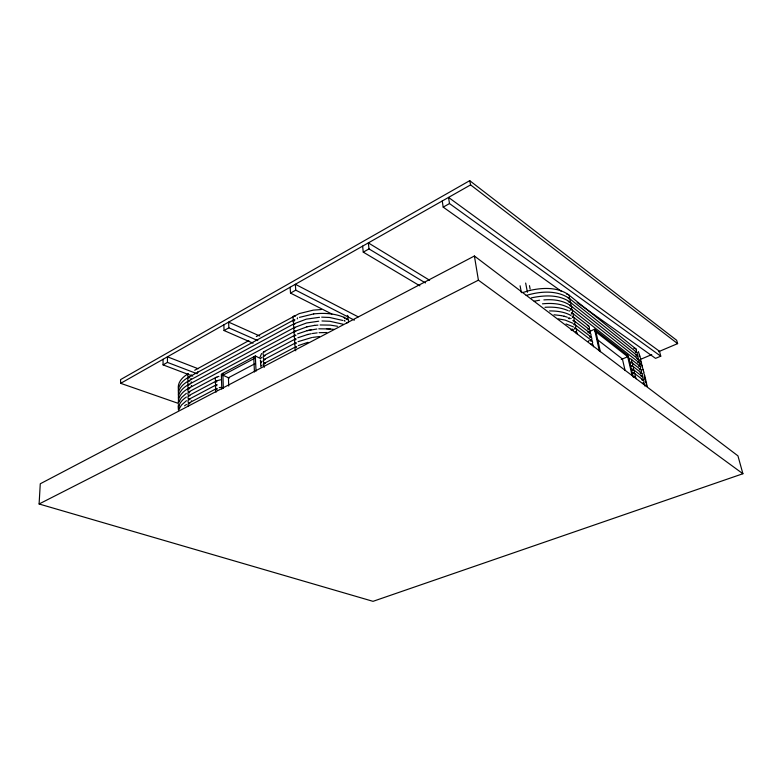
<?xml version="1.0" encoding="UTF-8"?>
<svg xmlns="http://www.w3.org/2000/svg" width="782" height="782" viewBox="0 0 782 782"><rect width="100%" height="100%" fill="white"/><g stroke="black" fill="none" stroke-linecap="round" stroke-linejoin="round"><path stroke-width="1.17" d="M39.1 503.989L40.273 483.775L474.4 256.007L737.944 455.857L742.9 473.736L373.024 601.338L39.1 503.989L478.408 280.171L742.9 473.736M644.759 379.114L644.876 375.947L643.762 373.102M645.6 382.584L645.717 379.436L644.192 375.761M646.44 386.073L646.558 382.926L645.033 379.26M178.325 402.769C177.934 396.249 183.203 391.215 188.501 388.351L294.482 331.451L307.189 326.749M260.035 357.198L261.579 353.513M260.386 360.023L260.65 362.946M178.384 410.071C177.915 404.499 181.991 399.846 186.39 397.021M178.746 406.523L178.941 405.594M178.374 408.302L178.345 404.636M178.912 401.928L181.414 397.676L186.351 393.326M178.97 409.279L181.483 405.047L186.439 400.726M261.55 365.771L262.156 364.979M261.96 361.137L260.582 363.835L260.846 366.768M261.168 358.097L261.765 357.315M184.542 405.819L186.478 404.45M188.306 373.747C182.812 376.738 177.143 382.427 178.423 389.25M658.493 351.734L677.613 343.63L676.665 340.287L469.718 180.662L120.545 379.622L120.682 383.327L178.237 403.365M120.682 383.327L470.598 184.904L677.613 343.63M163.057 359.3L163.057 364.871L167.456 362.398L197.084 373.737M223.867 324.823L224.043 330.532L228.833 327.834L257.796 340.6M290.132 287.248L290.523 293.094L295.743 290.151L354.344 320.161M362.613 246.144L363.259 252.136L368.996 248.911L425.437 282.947M442.25 200.984L443.189 207.122L449.503 203.574L660.761 356.181L655.56 358.371L577.165 302.536M194.679 370.267L248.842 340.629M256.281 336.563L299.213 313.592L313.328 310.122L321.167 309.555M293.709 320.014L188.354 377.383C182.861 380.355 177.172 386.025 178.452 392.838M260.504 358.547L255.333 355.966L221.345 374.138L221.795 389.133M188.55 392.036L215.822 377.462M263.554 351.959L294.746 335.292M221.404 376.015L255.421 357.873M188.599 395.731L215.92 381.205M263.749 355.771L295 339.153M255.03 363.679L228.442 377.755L228.715 386.073M188.648 399.446L216.028 384.959M263.945 359.603L295.264 343.034M188.697 403.17L216.125 388.732M264.14 363.444L295.528 346.915M587.888 332.262L594.525 329.261L628.21 355.683L633.264 377.149M621.25 359.485L627.692 356.729M640.507 359.368L651.748 354.598M297.541 333.924L307.14 330.669L316.847 329.017M297.815 337.785L307.756 334.461M298.079 341.666L311.744 337.55M298.353 345.556L308 342.32M529.834 290.435C542.483 287.639 557.048 286.857 568.182 294.491M299.477 317.375L313.738 313.905M318.704 321.207L306.564 322.976L294.228 327.619L188.452 384.685C182.48 387.686 176.097 394.685 179.098 401.811M217.064 376.914L218.911 376.367M217.171 380.658L220.504 379.827M522.953 292.497L529.903 290.415M526.149 295.469C539.951 291.324 556.442 289.848 568.964 298.177M311.216 333.719L307.424 334.54M311.148 329.799L307.14 330.669M314.52 325.38L317.922 325.117M306.847 326.817L314.628 325.361M531.33 297.864C543.969 295.225 558.583 294.247 569.746 301.872M534.214 301.217L539.6 300.22M219.224 387.618L220.72 387.354M312.389 333.513L317.16 332.878M312.692 337.394L319.388 336.563M320.112 324.96L330.209 325.107L337.521 326.27M313.621 313.914C325.117 312.653 337.325 313.484 347.648 319.115M543.881 299.907C553.011 299.164 562.854 300.229 570.528 305.586M319.496 317.306L306.28 319.154L293.964 323.807L188.403 381.02C182.91 383.982 177.201 389.641 178.482 396.445M542.483 303.827C552.307 302.839 562.991 303.543 571.319 309.31M319.076 332.682L326.768 332.536M544.995 307.297C552.766 306.798 560.831 307.394 568.025 310.591M318.773 328.821L330.2 328.929M321.676 317.15L329.545 317.463L342.868 320.464M549.541 310.923C556.882 310.904 564.526 311.822 571.007 315.508M321.988 320.962L329.877 321.275L343.22 324.256M326.446 328.684L334.285 329.427M553.998 314.775L561.261 315.605M558.328 318.861L565.23 320.112L573.03 323.318M564.057 316.221L567.146 317.14M560.909 315.527L564.438 316.309M566.021 323.934L573.402 326.876M163.057 364.871L192.734 376.122M198.139 368.733L167.446 356.817L167.456 362.398M224.043 330.532L253.075 343.19M259.761 336.006L228.637 322.116L228.833 327.834M222.929 375.194L229.214 378.117M290.523 293.094L331.881 314.032M358.156 316.837L295.342 284.286L295.743 290.151M363.259 252.136L419.924 285.87M429.611 280.249L368.332 242.899L368.996 248.911M443.189 207.122L561.281 291.227M575.757 328.42L591.866 340.727M633.987 373.014L642.775 379.729M633.146 369.446L642.706 376.807M574.956 324.618L591.045 336.993M574.154 320.835L590.234 333.269M632.306 365.898L641.866 373.288M597.282 339.574L622.413 358.987L625.101 370.56M573.353 317.062L589.423 329.564M632.247 362.956L641.015 369.788M594.936 331.099L628.63 357.452M572.551 313.308L588.611 325.869M631.406 359.437L640.184 366.299M572.111 309.916L639.344 362.819L641.68 365.321M571.319 306.182L638.513 359.349L640.839 361.87M570.537 302.468L637.682 355.898M569.755 298.773L636.861 352.457M568.973 295.088L636.03 349.026M638.366 351.577L639.911 356.24M639.187 354.999L640.722 358.733M646.294 383.63L647.408 386.425M642.081 366.152L643.224 369.964M642.921 369.622L644.036 372.486M640.419 359.251L641.563 363.073M641.25 362.701L642.393 366.514M660.761 356.181L659.529 351.304L448.536 197.416L449.503 203.574M627.281 354.95L632.061 375.282M178.355 406.415L178.97 409.094M595.552 330.072L600.361 351.744M594.525 329.261L599.335 350.962M469.718 180.662L470.598 184.904M529.482 285.665L530.118 288.969M525.66 283.045L527.42 292.282M520.098 285.792L521.389 292.693M474.4 256.007L478.408 280.171M255.333 355.966L256.046 371.176M253.739 356.827L254.443 372.027M222.87 373.317L223.329 388.331M197.719 371.802A2.952 1.769 -64.8 0 1 197.611 372.946M344.608 318.577A3.148 1.584 62.2 0 1 344.109 317.15M297.434 317.863A3.157 2.023 -61.4 0 1 297.287 318.89M292.869 320.737A3.157 2.023 -61.4 0 1 292.781 320.209M295.244 316.143A3.157 2.023 -61.4 0 0 294.922 316.299A3.177 1.72 61 0 0 292.947 317.277A3.177 1.72 61 0 0 294.472 320.972M570.547 309.154A3.177 2.454 -50.5 0 1 572.532 310.923A3.177 2.454 -50.5 0 1 571.3 314.022M637.848 362.066A2.874 2.366 -47.6 0 1 639.744 363.64A2.874 2.366 -47.6 0 1 638.874 366.387M189.312 392.906A2.981 1.916 60 0 1 187.885 389.534A2.981 1.916 60 0 1 189.87 388.214M295.107 335.791A3.196 1.75 61.4 0 1 293.993 332.399A3.196 1.75 61.4 0 1 295.762 331.402M569.765 305.43A3.177 2.444 -50.4 0 1 571.72 307.052A3.177 2.444 -50.4 0 1 570.743 310.063M569.795 310.816A3.177 2.444 -50.4 0 1 569.052 311.119M637.017 358.606A2.874 2.356 -47.5 0 1 638.904 360.17A2.874 2.356 -47.5 0 1 638.044 362.907M189.058 389.025A2.981 1.906 59.9 0 1 187.856 385.731A2.981 1.906 59.9 0 1 189.821 384.548M191.424 385.819A2.981 1.906 59.9 0 1 191.6 386.073M294.853 331.949A3.196 1.74 61.3 0 1 293.739 328.557A3.196 1.74 61.3 0 1 295.498 327.58M568.172 301.832A3.167 2.434 -50.3 0 1 570.772 302.849A3.167 2.434 -50.3 0 1 570.166 306.094M635.932 355.155A2.874 2.356 -47.5 0 1 638.004 356.475A2.874 2.356 -47.5 0 1 637.408 359.221M191.6 386.034A2.972 1.896 59.7 0 1 191.248 386.21M188.814 385.135A2.972 1.896 59.7 0 1 187.836 381.958A2.972 1.896 59.7 0 1 189.762 380.893M191.189 381.929A2.972 1.896 59.7 0 1 191.541 382.418M294.589 328.117A3.187 1.73 61.2 0 1 293.485 324.745A3.187 1.73 61.2 0 1 295.244 323.777M346.455 322.898A3.148 2.111 -60.4 0 1 347.589 322.741M568.201 298.03A3.167 2.424 -50.2 0 1 569.374 302.38M635.365 351.714A2.864 2.346 -47.4 0 1 637.291 353.513A2.864 2.346 -47.4 0 1 635.962 356.367M191.541 382.378A2.972 1.896 59.6 0 1 191.189 382.554M188.765 381.479A2.972 1.896 59.6 0 1 187.788 378.302A2.972 1.896 59.6 0 1 189.713 377.256M294.335 324.305A3.187 1.72 61.1 0 1 293.221 320.933A3.187 1.72 61.1 0 1 294.98 319.985M346.103 319.134A3.138 2.102 -60.3 0 1 348.234 319.691A3.138 2.102 -60.3 0 1 348.146 322.555M344.276 320.894A3.138 2.102 -60.3 0 1 344.442 320.62M566.882 294.394A3.157 2.414 -50.2 0 1 569.247 295.576A3.157 2.414 -50.2 0 1 568.592 298.685M633.791 348.361A2.864 2.336 -47.3 0 1 636.313 349.495A2.864 2.336 -47.3 0 1 635.561 352.555M191.326 378.85A2.962 1.887 59.5 0 1 190.339 378.928M188.912 378.048A2.962 1.887 59.5 0 1 188.022 374.021M191.267 374.91A2.962 1.887 59.5 0 1 191.434 375.165M347.286 315.371A3.128 2.092 -60.1 0 1 347.296 319.623M345.136 321.021A3.128 2.092 -60.1 0 1 344.901 321.021M188.961 396.191A2.981 1.926 60.1 0 1 187.973 392.984A2.981 1.926 60.1 0 1 189.918 391.89M216.692 382.095A3.04 1.887 60.5 0 1 215.226 378.771A3.04 1.887 60.5 0 1 216.966 377.276M629.129 358.743A2.923 2.395 -48.1 0 1 631.739 360.033A2.923 2.395 -48.1 0 1 630.712 363.249M638.415 365.536A2.884 2.375 -47.7 0 1 640.546 367.002A2.884 2.375 -47.7 0 1 639.715 369.866M295.576 339.896A3.206 1.76 61.5 0 1 294.237 336.368A3.206 1.76 61.5 0 1 296.026 335.243M264.12 356.26A3.138 1.808 61.2 0 1 263.035 352.907A3.138 1.808 61.2 0 1 264.863 351.88M571.339 312.888A3.187 2.463 -50.6 0 1 572.532 317.306M571.134 318.43A3.187 2.463 -50.6 0 1 570.625 318.616M569.55 318.694A3.187 2.463 -50.6 0 1 568.113 317.736M587.409 325.449A3.108 2.444 -50 0 1 588.611 329.799M191.649 400.873A2.991 1.935 60.3 0 1 191.267 401M189.009 399.895A2.991 1.935 60.3 0 1 188.022 396.689A2.991 1.935 60.3 0 1 189.967 395.584M216.79 385.849A3.05 1.896 60.7 0 1 215.324 382.515A3.05 1.896 60.7 0 1 217.073 381.01M629.471 362.418A2.923 2.405 -48.2 0 1 632.364 363.131A2.923 2.405 -48.2 0 1 631.964 366.367M639.256 369.016A2.884 2.385 -47.8 0 1 641.387 370.492A2.884 2.385 -47.8 0 1 640.556 373.376M295.84 343.767A3.206 1.76 61.6 0 1 294.501 340.238A3.206 1.76 61.6 0 1 296.29 339.095M264.316 360.091A3.148 1.818 61.3 0 1 263.231 356.729A3.148 1.818 61.3 0 1 265.069 355.683M572.131 316.642A3.187 2.473 -50.7 0 1 573.333 321.079M569.052 318.587A3.187 2.473 -50.7 0 1 569.628 317.795M587.673 329.173A3.118 2.454 -50.1 0 1 590.058 330.415A3.118 2.454 -50.1 0 1 589.423 333.513M189.254 403.844A2.991 1.935 60.4 0 1 188.042 400.531A2.991 1.935 60.4 0 1 190.016 399.289M217.103 389.798A3.05 1.896 60.8 0 1 215.421 386.406A3.05 1.896 60.8 0 1 217.171 384.764M630.781 365.79A2.933 2.414 -48.3 0 1 633.41 367.1A2.933 2.414 -48.3 0 1 632.384 370.336M640.087 372.515A2.884 2.395 -47.8 0 1 642.188 373.884A2.884 2.395 -47.8 0 1 641.592 376.66M296.104 347.658A3.216 1.769 61.7 0 1 294.765 344.119A3.216 1.769 61.7 0 1 296.554 342.956M264.512 363.933A3.148 1.828 61.4 0 1 263.426 360.561A3.148 1.828 61.4 0 1 265.264 359.505M572.923 320.405A3.187 2.483 -50.8 0 1 574.135 324.862M589.022 332.849A3.118 2.473 -50.2 0 1 590.987 334.5A3.118 2.473 -50.2 0 1 590.029 337.472M188.442 406.327A3.001 1.945 60.6 0 1 190.075 403.004M216.067 392.202A3.06 1.906 60.9 0 1 217.279 388.527M631.142 369.495A2.933 2.424 -48.4 0 1 634.046 370.228A2.933 2.424 -48.4 0 1 633.635 373.473M640.927 376.025A2.893 2.405 -47.9 0 1 642.237 380.414M295.792 350.786A3.216 1.779 61.8 0 1 295.088 347.658A3.216 1.779 61.8 0 1 296.818 346.837M264.336 367.266A3.157 1.828 61.5 0 1 263.681 364.177A3.157 1.828 61.5 0 1 265.46 363.337M573.724 324.188A3.196 2.493 -50.8 0 1 575.708 325.869A3.196 2.493 -50.8 0 1 574.721 328.909M573.763 329.662A3.196 2.493 -50.8 0 1 571.192 329.769M589.56 336.563A3.128 2.483 -50.3 0 1 591.769 338.098A3.128 2.483 -50.3 0 1 590.84 341.206M632.208 372.965A2.933 2.434 -48.5 0 1 635.004 374.001A2.933 2.434 -48.5 0 1 634.28 377.276M641.778 379.544A2.893 2.414 -48 0 1 643.283 383.727M574.252 327.99A3.206 2.512 -50.9 0 1 576.481 329.545A3.206 2.512 -50.9 0 1 575.523 332.721M571.28 330.219A3.206 2.512 -50.9 0 1 572.229 328.909M590.645 340.297A3.128 2.493 -50.4 0 1 591.866 344.715M588.162 341.402A3.128 2.493 -50.4 0 1 589.335 340.561M633.811 376.396A2.942 2.444 -48.6 0 1 636.079 378.771M642.618 383.082A2.903 2.424 -48.1 0 1 644.788 385.976M575.327 331.793A3.206 2.522 -51 0 1 577.37 334.276M590.918 344.07A3.138 2.502 -50.5 0 1 593.46 346.778"/></g></svg>
